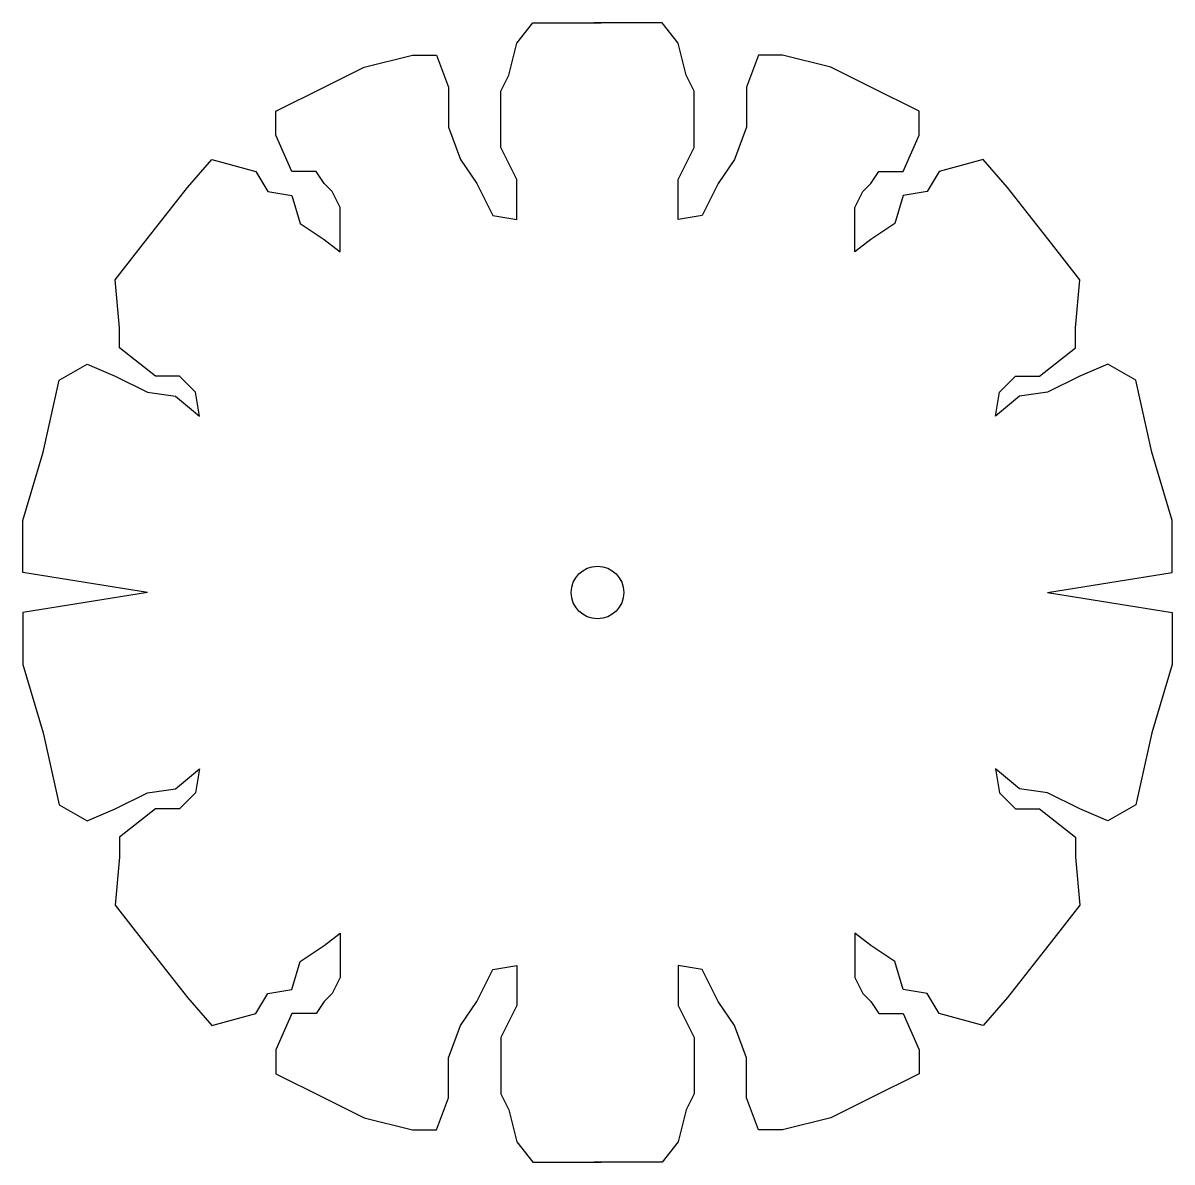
# Model space of a CAD drawing. Extents: x 7.81 to 15.7, y -4.03 to 3.79.
import ezdxf

# ---------------------------------------------------------------- set-up
doc = ezdxf.new("R2010")
doc.units = 0
doc.header["$MEASUREMENT"] = 0
doc.layers.get('0').update_dxf_attribs({"linetype": 'CONTINUOUS'})

msp = doc.modelspace()

# ---------------------------------------------------------------- linework, layer by layer
for points in [[(8.6615, -0.1161), (7.8067, 0.0203), (7.8067, 0.3783), (7.9445, 0.8465), (8.0548, 1.3423), (8.2479, 1.4525), (8.4409, 1.3698), (8.6615, 1.2597), (8.8545, 1.2321), (9.02, 1.0944), (8.9924, 1.2597), (8.8821, 1.3698), (8.7167, 1.3698), (8.4685, 1.5626), (8.4685, 1.7003), (8.4409, 2.0309), (8.6339, 2.2787), (8.9373, 2.6643), (9.1027, 2.8571), (9.4061, 2.7745), (9.4888, 2.6368), (9.6542, 2.6092), (9.7094, 2.4164), (9.8749, 2.3063), (9.9852, 2.2236), (9.9852, 2.3614), (9.9852, 2.5266), (9.93, 2.6368), (9.8749, 2.6919), (9.8197, 2.7745), (9.6542, 2.7745), (9.5439, 3.0224), (9.5439, 3.1876), (9.8749, 3.3529), (10.1506, 3.4906), (10.4815, 3.5732), (10.647, 3.5732), (10.7297, 3.3529), (10.7297, 3.0775), (10.8124, 2.8571), (10.9227, 2.6919), (11.033, 2.4715), (11.1985, 2.444), (11.1985, 2.6092), (11.1985, 2.6919), (11.1985, 2.7194), (11.0882, 2.9397), (11.0882, 3.1601), (11.0882, 3.3253), (11.1433, 3.4355), (11.1985, 3.6558), (11.3088, 3.7936), (11.5294, 3.7936), (11.7776, 3.7936)], [(14.8434, -0.1161), (15.6982, 0.0203), (15.6982, 0.3783), (15.5603, 0.8465), (15.45, 1.3423), (15.257, 1.4525), (15.064, 1.3698), (14.8434, 1.2597), (14.6503, 1.2321), (14.4849, 1.0944), (14.5125, 1.2597), (14.6228, 1.3698), (14.7882, 1.3698), (15.0364, 1.5626), (15.0364, 1.7003), (15.064, 2.0309), (14.871, 2.2787), (14.5676, 2.6643), (14.4022, 2.8571), (14.0988, 2.7745), (14.0161, 2.6368), (13.8507, 2.6092), (13.7955, 2.4164), (13.63, 2.3063), (13.5197, 2.2236), (13.5197, 2.3614), (13.5197, 2.5266), (13.5749, 2.6368), (13.63, 2.6919), (13.6852, 2.7745), (13.8507, 2.7745), (13.961, 3.0224), (13.961, 3.1876), (13.63, 3.3529), (13.3543, 3.4906), (13.0234, 3.5732), (12.8579, 3.5732), (12.7752, 3.3529), (12.7752, 3.0775), (12.6925, 2.8571), (12.5822, 2.6919), (12.4719, 2.4715), (12.3064, 2.444), (12.3064, 2.6092), (12.3064, 2.6919), (12.3064, 2.7194), (12.4167, 2.9397), (12.4167, 3.1601), (12.4167, 3.3253), (12.3616, 3.4355), (12.3064, 3.6558), (12.1961, 3.7936), (11.9755, 3.7936), (11.7273, 3.7936)], [(8.6615, -0.1161), (7.8067, -0.2525), (7.8067, -0.6106), (7.9445, -1.0788), (8.0548, -1.5745), (8.2479, -1.6847), (8.4409, -1.6021), (8.6615, -1.4919), (8.8545, -1.4644), (9.02, -1.3267), (8.9924, -1.4919), (8.8821, -1.6021), (8.7167, -1.6021), (8.4685, -1.7949), (8.4685, -1.9326), (8.4409, -2.2631), (8.6339, -2.511), (8.9373, -2.8966), (9.1027, -3.0894), (9.4061, -3.0067), (9.4888, -2.869), (9.6542, -2.8415), (9.7094, -2.6487), (9.8749, -2.5385), (9.9852, -2.4559), (9.9852, -2.5936), (9.9852, -2.7589), (9.93, -2.869), (9.8749, -2.9241), (9.8197, -3.0067), (9.6542, -3.0067), (9.5439, -3.2546), (9.5439, -3.4199), (9.8749, -3.5851), (10.1506, -3.7228), (10.4815, -3.8055), (10.647, -3.8055), (10.7297, -3.5851), (10.7297, -3.3097), (10.8124, -3.0894), (10.9227, -2.9241), (11.033, -2.7038), (11.1985, -2.6762), (11.1985, -2.8415), (11.1985, -2.9241), (11.1985, -2.9517), (11.0882, -3.172), (11.0882, -3.3923), (11.0882, -3.5576), (11.1433, -3.6678), (11.1985, -3.8881), (11.3088, -4.0258), (11.5294, -4.0258), (11.7776, -4.0258)], [(14.8434, -0.1161), (15.6982, -0.2525), (15.6982, -0.6106), (15.5603, -1.0788), (15.45, -1.5745), (15.257, -1.6847), (15.064, -1.6021), (14.8434, -1.4919), (14.6503, -1.4644), (14.4849, -1.3267), (14.5125, -1.4919), (14.6228, -1.6021), (14.7882, -1.6021), (15.0364, -1.7949), (15.0364, -1.9326), (15.064, -2.2631), (14.871, -2.511), (14.5676, -2.8966), (14.4022, -3.0894), (14.0988, -3.0067), (14.0161, -2.869), (13.8507, -2.8415), (13.7955, -2.6487), (13.63, -2.5385), (13.5197, -2.4559), (13.5197, -2.5936), (13.5197, -2.7589), (13.5749, -2.869), (13.63, -2.9241), (13.6852, -3.0067), (13.8507, -3.0067), (13.961, -3.2546), (13.961, -3.4199), (13.63, -3.5851), (13.3543, -3.7228), (13.0234, -3.8055), (12.8579, -3.8055), (12.7752, -3.5851), (12.7752, -3.3097), (12.6925, -3.0894), (12.5822, -2.9241), (12.4719, -2.7038), (12.3064, -2.6762), (12.3064, -2.8415), (12.3064, -2.9241), (12.3064, -2.9517), (12.4167, -3.172), (12.4167, -3.3923), (12.4167, -3.5576), (12.3616, -3.6678), (12.3064, -3.8881), (12.1961, -4.0258), (11.9755, -4.0258), (11.7273, -4.0258)]]:
    msp.add_lwpolyline(points)
msp.add_circle((11.7524, -0.1161), 0.1803)

doc.saveas('drawing.dxf')
